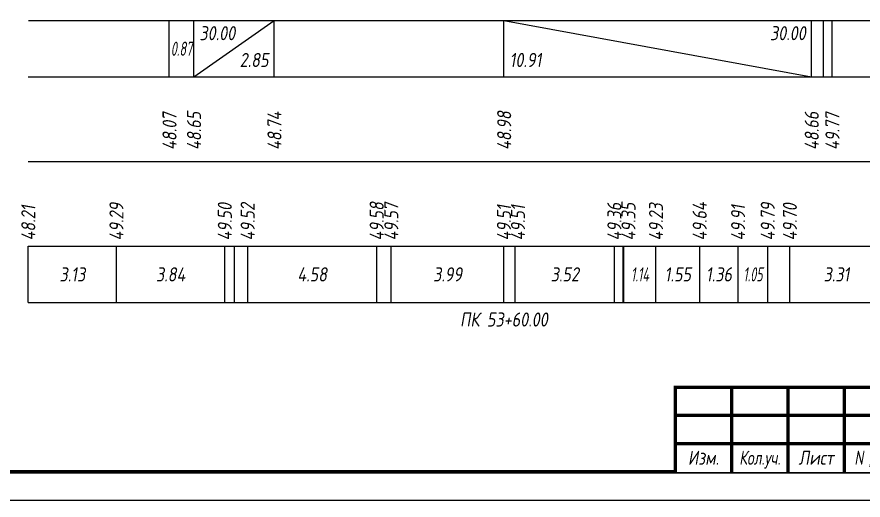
# Model space of a CAD drawing. Extents: x -717 to 1451, y -133302 to 233.
# Drawn here: x 83.2 to 233.3, y -84489.4 to -84403.8 of the extents above; entities that cross this region are included whole.
import ezdxf
from ezdxf.enums import TextEntityAlignment as Align

# ---------------------------------------------------------------- set-up
doc = ezdxf.new("R2010")
doc.units = 0
for name, color, linetype in [('Зарамочное оформление', 7, 'Continuous'), ('Код_510', 7, 'Continuous'), ('Код_516', 1, 'Continuous'), ('Подписи поперечников', 7, 'Continuous'), ('Таблица', 7, 'Continuous')]:
    doc.layers.add(name, color=color, linetype=linetype)
doc.styles.add('М', font='romand.shx', dxfattribs={"width": 0.8, "oblique": 10, "height": 2.5})

# ---------------------------------------------------------------- blocks, each defined once
blk = doc.blocks.new('Штамп')
at = {"linetype": 'Continuous'}
blk.add_wipeout([(199.95, -411.25), (384.95, -411.25), (384.95, -426.25), (199.95, -426.25)], dxfattribs=at).dxf.layer = 'Зарамочное оформление'
at = {"layer": 'Зарамочное оформление', "linetype": 'Continuous', "lineweight": -3, "const_width": 0.6, "flags": 128}
for points in [[(199.95, -426.25), (199.95, -411.25), (384.95, -411.25)], [(209.95, -411.25), (209.95, -426.25)], [(219.95, -411.25), (219.95, -426.25)], [(229.95, -411.25), (229.95, -426.25)], [(199.95, -416.25), (264.95, -416.25)], [(199.95, -421.25), (264.95, -421.25)]]:
    blk.add_lwpolyline(points, dxfattribs=at)
at = {"layer": 'Зарамочное оформление', "linetype": 'Continuous', "style": 'М', "oblique": 10}
for s, width, p in [('Изм.', 0.8, (204.95, -423.75)), ('Кол.уч.', 0.7, (214.95, -423.75)), ('Лист', 0.8, (224.95, -423.75)), ('N док.', 0.7, (235.28, -423.75))]:
    blk.add_text(s, height=2.5, dxfattribs=dict(at, width=width)).set_placement(p, align=Align.MIDDLE_CENTER)
blk = doc.blocks.new('шифр')
blk.add_blockref('Штамп', (0, -84118))

msp = doc.modelspace()

# ---------------------------------------------------------------- linework, layer by layer
at = {"flags": 128}
msp.add_lwpolyline([(-30.054, -84489.421), (389.946, -84489.421), (389.946, -84192.421), (-30.054, -84192.421)], close=True, dxfattribs=at)
at = {"const_width": 0.6, "flags": 128}
msp.add_lwpolyline([(-10.054, -84484.421), (384.946, -84484.421), (384.946, -84197.421), (-10.054, -84197.421)], close=True, dxfattribs=at)
at = {"layer": 'Код_510'}
for p, q in [((85.171, -84454.421), (85.171, -84444.421)), ((100.809, -84454.421), (100.809, -84444.421)), ((120.034, -84454.421), (120.034, -84444.421)), ((121.774, -84454.421), (121.774, -84444.421)), ((124.094, -84454.421), (124.094, -84444.421)), ((146.98, -84454.421), (146.98, -84444.421)), ((149.57, -84454.421), (149.57, -84444.421)), ((169.544, -84454.421), (169.544, -84444.421)), ((171.569, -84454.421), (171.569, -84444.421)), ((189.145, -84454.421), (189.145, -84444.421)), ((190.682, -84454.421), (190.682, -84444.421)), ((190.837, -84454.421), (190.837, -84444.421)), ((196.527, -84454.421), (196.527, -84444.421)), ((204.283, -84454.421), (204.283, -84444.421)), ((211.095, -84454.421), (211.095, -84444.421)), ((216.358, -84454.421), (216.358, -84444.421)), ((220.281, -84454.421), (220.281, -84444.421))]:
    msp.add_line(p, q, dxfattribs=at)
at = {"layer": 'Код_516'}
for p, q in [((110.171, -84414.421), (110.171, -84404.421)), ((114.521, -84414.421), (114.521, -84404.421)), ((114.521, -84414.421), (128.794, -84404.421)), ((128.794, -84414.421), (128.794, -84404.421)), ((169.544, -84414.421), (169.544, -84404.421)), ((169.544, -84404.421), (224.109, -84414.421)), ((224.109, -84414.421), (224.109, -84404.421)), ((224.109, -84414.421), (224.109, -84404.421)), ((226.237, -84414.421), (226.237, -84404.421)), ((226.237, -84414.421), (226.237, -84404.421)), ((227.782, -84414.421), (227.782, -84404.421))]:
    msp.add_line(p, q, dxfattribs=at)
at = {"layer": 'Таблица'}
for p, q in [((85.225, -84404.421), (252.836, -84404.421)), ((85.171, -84414.421), (252.782, -84414.421)), ((85.171, -84429.421), (252.782, -84429.421)), ((85.171, -84444.421), (252.782, -84444.421)), ((85.171, -84454.421), (252.782, -84454.421))]:
    msp.add_line(p, q, dxfattribs=at)

# ---------------------------------------------------------------- texts
at = {"layer": 'Код_510', "style": 'М', "oblique": 10, "width": 0.8}
for s, p in [('49.29', (100.809, -84443.421)), ('49.50', (120.034, -84443.421)), ('49.52', (124.094, -84443.421)), ('49.58', (146.98, -84443.421)), ('49.57', (149.57, -84443.421)), ('49.36', (189.145, -84443.421)), ('49.35', (191.645, -84443.421)), ('49.23', (196.527, -84443.421)), ('49.64', (204.283, -84443.421)), ('49.79', (216.358, -84443.421)), ('49.70', (220.281, -84443.421)), ('48.21', (85.171, -84443.421)), ('49.51', (169.544, -84443.421)), ('49.51', (172.044, -84443.421)), ('49.91', (211.095, -84443.421))]:
    msp.add_text(s, height=2.5, rotation=90, dxfattribs=at).set_placement(p, align=Align.MIDDLE_LEFT)
at = {"layer": 'Код_510', "style": 'М', "oblique": 10}
for s, width, p in [('3.13', 0.8, (92.99, -84449.421)), ('3.84', 0.8, (110.422, -84449.421)), ('4.58', 0.8, (135.537, -84449.421)), ('3.99', 0.8, (159.557, -84449.421)), ('3.52', 0.8, (180.357, -84449.421)), ('1.14', 0.6, (193.682, -84449.421)), ('1.55', 0.8, (200.405, -84449.421)), ('1.36', 0.8, (207.689, -84449.421)), ('1.05', 0.6, (213.726, -84449.421)), ('3.31', 0.8, (228.544, -84449.421))]:
    msp.add_text(s, height=2.5, dxfattribs=dict(at, width=width)).set_placement(p, align=Align.MIDDLE_CENTER)
at = {"layer": 'Код_516', "style": 'М', "oblique": 10, "width": 0.8}
msp.add_text('30.00', height=2.5, dxfattribs=at).set_placement((115.521, -84405.421), align=Align.TOP_LEFT)
msp.add_text('30.00', height=2.5, dxfattribs=at).set_placement((223.109, -84405.421), align=Align.TOP_RIGHT)
at = {"layer": 'Код_516', "style": 'М', "oblique": 10, "width": 0.6}
msp.add_text('0.87', height=2.5, dxfattribs=at).set_placement((112.346, -84409.421), align=Align.MIDDLE_CENTER)
at = {"layer": 'Код_516', "style": 'М', "oblique": 10, "width": 0.8}
msp.add_text('2.85', height=2.5, dxfattribs=at).set_placement((127.794, -84413.421), align=Align.BOTTOM_RIGHT)
msp.add_text('10.91', height=2.5, dxfattribs=at).set_placement((170.544, -84413.421), align=Align.BOTTOM_LEFT)
for s, p in [('48.65', (114.575, -84427.371)), ('48.98', (169.598, -84427.371)), ('48.07', (110.225, -84427.371)), ('48.74', (128.848, -84427.371)), ('48.66', (224.163, -84427.371)), ('49.77', (227.836, -84427.371))]:
    msp.add_text(s, height=2.5, rotation=90, dxfattribs=at).set_placement(p, align=Align.MIDDLE_LEFT)
at = {"layer": 'Подписи поперечников', "style": 'М', "oblique": 10, "width": 0.8}
msp.add_text('ПК 53+60.00', height=2.5, dxfattribs=at).set_placement((169.544, -84459.421), align=Align.BOTTOM_CENTER)

# ---------------------------------------------------------------- next in the draw order: block references
msp.add_blockref('шифр', (0, 59.829))

doc.saveas('drawing.dxf')
